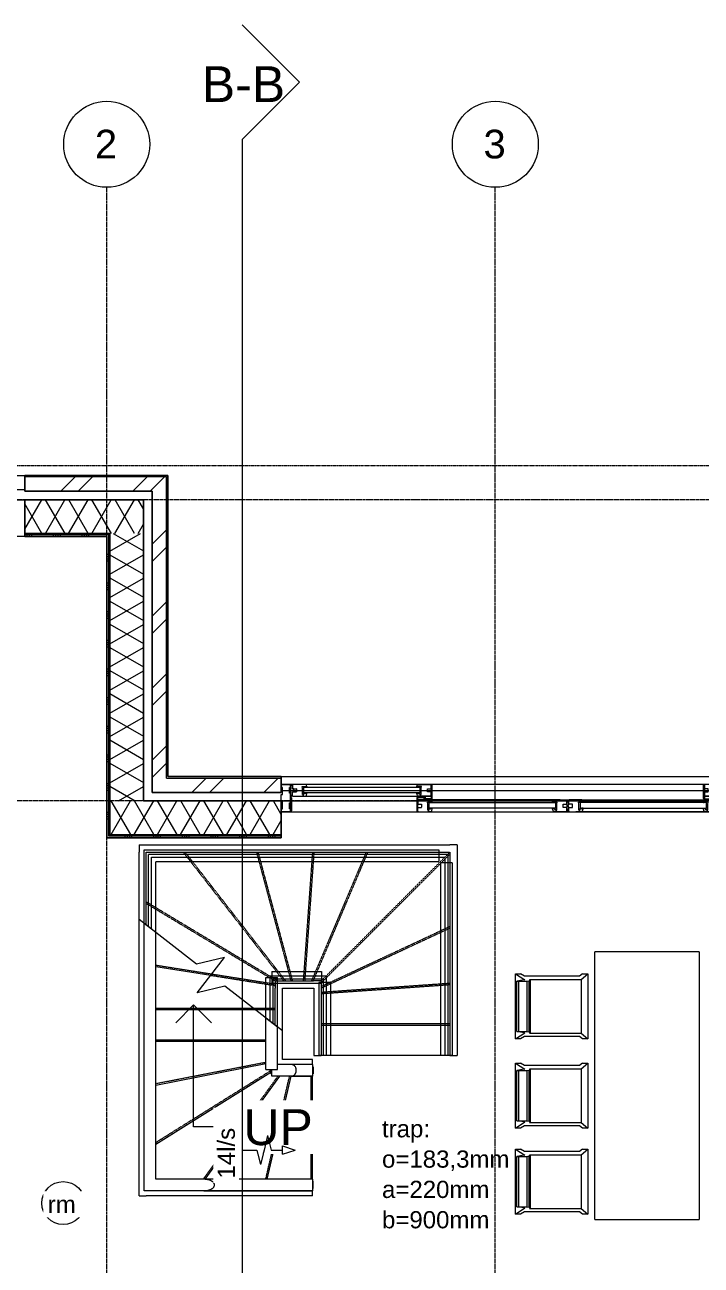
# Model space of a CAD drawing. Header units: millimetres. Extents: x -8546 to 211781, y -3000 to 31870.
# Drawn here: x -2191 to 2531, y 5733 to 14390 of the extents above; entities that cross this region are included whole.
import ezdxf

# ---------------------------------------------------------------- set-up
doc = ezdxf.new("R2010")
doc.units = ezdxf.units.MM
for name, pattern in [('dash-dash', [6, 3, -1, 1, -1]), ('grid', [24, 15, -3, 3, -3]), ('Overhead', [3.96875, 2.38125, -1.5875])]:
    doc.linetypes.add(name, pattern=pattern)
for name, color, linetype, lineweight in [('A-ANNO-NOTE', 131, 'Continuous', 9), ('A-DETL', 90, 'Continuous', 9), ('A-DETL-GENF', 92, 'Continuous', 9), ('A-DOOR', 31, 'Continuous', 9), ('A-FLOR-HRAL', 11, 'Continuous', 9), ('A-FLOR-HRAL-MBND', 5, 'Overhead', 9), ('A-GENM', 13, 'Continuous', 9), ('A-WALL', 113, 'Continuous', 9), ('A-WALL-PATT', 111, 'Continuous', 25), ('G-ANNO-SYMB', 111, 'Continuous', 9), ('G-ANNO-TEXT', 231, 'Continuous', 9), ('I-FURN', 30, 'Continuous', 9), ('I-WALL', 2, 'Continuous', 9), ('S-GRID', 1, 'Continuous', 9), ('S-GRID-IDEN', 1, 'Continuous', 9), ('S-STRS', 31, 'Continuous', 9), ('S-STRS-ANNO', 31, 'Continuous', 9), ('S-STRS-IDEN', 31, 'Continuous', 9), ('S-STRS-MBND', 31, 'Overhead', 9)]:
    doc.layers.add(name, color=color, linetype=linetype, lineweight=lineweight)
doc.styles.add('Arial', font='arial.ttf', dxfattribs={"height": 250})
doc.styles.add('Arial_1', font='arial.ttf', dxfattribs={"height": 200})
doc.styles.add('Arial_3', font='arial.ttf', dxfattribs={"height": 120})
doc.styles.add('Arial_5', font='arial.ttf', dxfattribs={"height": 1.2})
pattern_1 = [(90, (0, 0), (-100, 6e-15), [])]
pattern_2 = [(45, (0, 0), (-251.447, 251.447), []), (45, (0, 381), (-251.447, 251.447), [])]

# ---------------------------------------------------------------- blocks, each defined once
blk = doc.blocks.new('Railing - 50 x 12mm-3551953-Begane grond')
at = {"layer": 'A-FLOR-HRAL'}
for p, q in [((-25, 2), (-25, 6)), ((-25, 6), (25, 6)), ((25, 6), (25, 2))]:
    blk.add_line(p, q, dxfattribs=at)
blk = doc.blocks.new('Railing - 50 x 12mm-3551955-Begane grond')
at = {"layer": 'A-FLOR-HRAL'}
for p in [(25, 2.8), (-5.6, -6)]:
    blk.add_line(p, (25, -6), dxfattribs=at)
blk = doc.blocks.new('Railing - Railing-654633-Begane grond')
at = {"layer": 'A-FLOR-HRAL'}
for p, q in [((-478.2, 7082.9), (-478.2, 7098.5)), ((-478.2, 7082.9), (-478.2, 7098.5)), ((-474.2, 7082.9), (-478.2, 7082.9)), ((-474.2, 7082.9), (-478.2, 7082.9))]:
    blk.add_line(p, q, dxfattribs=at)
at = {"layer": 'A-FLOR-HRAL-MBND'}
for p, q in [((-478.2, 7752.3), (-120.2, 7752.3)), ((-478.2, 7434.3), (-478.2, 7752.3)), ((-478.2, 7752.3), (-120.2, 7752.3)), ((-478.2, 7434.3), (-478.2, 7752.3)), ((-458.2, 7732.3), (-120.2, 7732.3)), ((-458.2, 7418.8), (-458.2, 7732.3)), ((-458.2, 7732.3), (-120.2, 7732.3)), ((-458.2, 7418.8), (-458.2, 7732.3)), ((-120.2, 7752.3), (-87.4, 7752.3)), ((-120.2, 7752.3), (-87.4, 7752.3)), ((-120.2, 7732.3), (-107.4, 7732.3)), ((-120.2, 7732.3), (-107.4, 7732.3)), ((-107.4, 7732.3), (-107.4, 7706.2)), ((-107.4, 7732.3), (-107.4, 7706.2)), ((-107.4, 7706.2), (-107.4, 7416.9)), ((-107.4, 7706.2), (-107.4, 7416.9)), ((-87.4, 7752.3), (-87.4, 7706.2)), ((-87.4, 7752.3), (-87.4, 7706.2)), ((-87.4, 7706.2), (-87.4, 7416.9)), ((-87.4, 7706.2), (-87.4, 7416.9)), ((-107.4, 7416.9), (-107.4, 7196.9)), ((-107.4, 7416.9), (-107.4, 7196.9)), ((-87.4, 7416.9), (-87.4, 7196.9)), ((-87.4, 7416.9), (-87.4, 7196.9)), ((-87.4, 7196.9), (-107.4, 7196.9)), ((-87.4, 7196.9), (-107.4, 7196.9))]:
    blk.add_line(p, q, dxfattribs=at)
at = {"rotation": 270}
for name, p in [('Railing - 50 x 12mm-3551953-Begane grond', (-184.8, 7092.9)), ('Railing - 50 x 12mm-3551955-Begane grond', (-468.2, 7092.9))]:
    blk.add_blockref(name, p, dxfattribs=at)
blk = doc.blocks.new('Railing - 50 x 12mm-3551957-Begane grond')
at = {"layer": 'A-FLOR-HRAL'}
for p, q in [((-25, 2), (-25, 6)), ((-25, 6), (25, 6)), ((25, 6), (25, 2))]:
    blk.add_line(p, q, dxfattribs=at)
blk = doc.blocks.new('Railing - Railing-654637-Begane grond')
at = {"layer": 'A-FLOR-HRAL-MBND'}
for p, q in [((-1327.4, 8601.5), (-1208.1, 8601.5)), ((-1327.4, 8503.1), (-1327.4, 8601.5)), ((-1327.4, 8601.5), (-1208.1, 8601.5)), ((-1327.4, 8503.1), (-1327.4, 8601.5)), ((-1307.4, 8581.5), (-1208.1, 8581.5)), ((-1307.4, 8503.1), (-1307.4, 8581.5)), ((-1307.4, 8581.5), (-1208.1, 8581.5)), ((-1307.4, 8503.1), (-1307.4, 8581.5)), ((-1208.1, 8601.5), (698.4, 8601.5)), ((-1208.1, 8601.5), (698.4, 8601.5)), ((-1208.1, 8581.5), (698.4, 8581.5)), ((-1208.1, 8581.5), (698.4, 8581.5)), ((698.4, 8601.5), (761.8, 8601.5)), ((698.4, 8601.5), (761.8, 8601.5)), ((698.4, 8581.5), (741.8, 8581.5)), ((698.4, 8581.5), (741.8, 8581.5)), ((741.8, 8581.5), (741.8, 8541.3)), ((741.8, 8581.5), (741.8, 8541.3)), ((761.8, 8601.5), (761.8, 8541.3)), ((761.8, 8601.5), (761.8, 8541.3)), ((-1327.4, 8094.7), (-1327.4, 8503.1)), ((-1327.4, 8094.7), (-1327.4, 8503.1)), ((-1307.4, 8079.1), (-1307.4, 8503.1)), ((-1307.4, 8079.1), (-1307.4, 8503.1)), ((741.8, 8541.3), (741.8, 7416.9)), ((741.8, 8541.3), (741.8, 7416.9)), ((761.8, 8541.3), (761.8, 7416.9)), ((761.8, 8541.3), (761.8, 7416.9)), ((741.8, 7416.9), (741.8, 7196.9)), ((741.8, 7416.9), (741.8, 7196.9)), ((761.8, 7416.9), (761.8, 7196.9)), ((761.8, 7416.9), (761.8, 7196.9)), ((761.8, 7196.9), (741.8, 7196.9)), ((761.8, 7196.9), (741.8, 7196.9))]:
    blk.add_line(p, q, dxfattribs=at)
at = {"extrusion": (0, 0, -1), "zscale": -1, "rotation": 90}
blk.add_blockref('Railing - 50 x 12mm-3551957-Begane grond', (184.8, 6293.7), dxfattribs=at)
blk = doc.blocks.new('Top Rail Type - Top Rail_Internal_-654649-Begane grond')
at = {"layer": 'A-FLOR-HRAL'}
for p, q in [((-182.8, 7133.5), (-328.4, 7133.5)), ((-328.4, 7053.5), (-182.8, 7053.5))]:
    blk.add_line(p, q, dxfattribs=at)
for points, knots in [([(-295.6, 7093.5), (-295.6, 7096.3), (-296.1, 7101.7), (-298.2, 7109.7), (-301, 7115.9), (-304.1, 7120.5), (-306.5, 7123.4), (-308.9, 7125.7), (-310.9, 7127.4), (-312.6, 7128.6), (-314.3, 7129.6), (-316.6, 7130.9), (-319.4, 7132), (-323.3, 7133.1), (-326.3, 7133.5), (-328.4, 7133.5)], [0, 0, 0, 0, 0.142857, 0.285714, 0.428571, 0.5, 0.571429, 0.625, 0.678571, 0.705357, 0.732143, 0.785714, 0.839286, 0.892857, 1, 1, 1, 1]), ([(-182.8, 7133.5), (-182.8, 7133.5), (-182.8, 7133), (-182.8, 7131.3), (-182.8, 7129.1), (-182.8, 7125), (-182.8, 7117.6), (-182.8, 7109), (-182.8, 7100.3), (-182.8, 7095.8), (-182.8, 7093.5)], [0, 0, 0, 0, 0.142857, 0.214286, 0.285714, 0.428571, 0.571429, 0.785714, 0.892857, 1, 1, 1, 1]), ([(-328.4, 7053.5), (-327, 7053.5), (-324.3, 7053.8), (-320.4, 7054.6), (-317.2, 7055.9), (-314.7, 7057.1), (-312.4, 7058.5), (-309.7, 7060.6), (-306.7, 7063.4), (-304.1, 7066.6), (-301.4, 7070.5), (-299.4, 7074.5), (-298, 7078.4), (-296.8, 7082.3), (-295.9, 7087.4), (-295.6, 7091.5), (-295.6, 7093.5)], [0, 0, 0, 0, 0.071429, 0.142857, 0.214286, 0.25, 0.285714, 0.357143, 0.428571, 0.5, 0.571429, 0.678571, 0.732143, 0.785714, 0.892857, 1, 1, 1, 1]), ([(-182.8, 7093.5), (-182.8, 7090.5), (-182.8, 7084.6), (-182.8, 7076), (-182.8, 7068.4), (-182.8, 7062), (-182.8, 7058), (-182.8, 7055.7), (-182.8, 7054), (-182.8, 7053.5), (-182.8, 7053.5)], [0, 0, 0, 0, 0.142857, 0.285714, 0.428571, 0.571429, 0.714286, 0.785714, 0.857143, 1, 1, 1, 1])]:
    blk.add_open_spline(points, degree=3, knots=knots, dxfattribs=at)
blk = doc.blocks.new('Top Rail Type - Top Rail_Internal_-V1-Begane grond')
at = {"layer": 'A-FLOR-HRAL', "linetype": 'Overhead'}
for p, q in [((-508.2, 7741.7), (-426.9, 7741.7)), ((-508.2, 7457.7), (-508.2, 7741.7)), ((-467.5, 7782.3), (-467.5, 7701.1)), ((-467.5, 7782.3), (-120.3, 7782.3)), ((-426.9, 7394.5), (-426.9, 7741.7)), ((-57.4, 7706.4), (-138.6, 7706.4)), ((-138.6, 7706.4), (-138.6, 7416.9)), ((-120.3, 7782.3), (-120.3, 7701.1)), ((-57.4, 7706.4), (-57.4, 7416.9)), ((-467.5, 7701.1), (-120.3, 7701.1)), ((-138.6, 7416.9), (-138.6, 7196.9)), ((-57.4, 7416.9), (-57.4, 7196.9)), ((-57.4, 7196.9), (-138.6, 7196.9))]:
    blk.add_line(p, q, dxfattribs=at)
at = {"layer": 'A-FLOR-HRAL'}
for p, q in [((-426.9, 7394.5), (-508.2, 7457.7)), ((-508.2, 7098.5), (-508.2, 7457.7)), ((-426.9, 7098.5), (-426.9, 7394.5)), ((-465.4, 7052.9), (-465.4, 7098.8)), ((-182.8, 7134.1), (-426.9, 7134.1)), ((-182.8, 7132.5), (-182.8, 7134.1)), ((-508.2, 7098.5), (-426.9, 7098.5)), ((-182.8, 7052.9), (-465.4, 7052.9))]:
    blk.add_line(p, q, dxfattribs=at)
blk = doc.blocks.new('Top Rail Type - Top Rail_Internal_-654664-Begane grond')
at = {"layer": 'A-FLOR-HRAL'}
for p, q in [((-182.8, 6333.1), (-941.9, 6333.1)), ((-941.9, 6253.1), (-182.8, 6253.1))]:
    blk.add_line(p, q, dxfattribs=at)
for points, knots in [([(-866.2, 6293.1), (-866.5, 6295.4), (-867.1, 6298.8), (-868.4, 6302.3), (-869.3, 6304.3), (-870.1, 6305.7), (-870.9, 6307.1), (-872.2, 6308.8), (-874.1, 6310.9), (-876.1, 6312.9), (-877.8, 6314.3), (-879.1, 6315.4), (-880.4, 6316.4), (-882.2, 6317.7), (-884.5, 6319.2), (-887.4, 6320.9), (-890.3, 6322.4), (-893.3, 6323.8), (-896.4, 6325.1), (-899.5, 6326.2), (-903.7, 6327.7), (-909, 6329.2), (-917.7, 6331.1), (-928.7, 6332.7), (-937.5, 6333.1), (-941.9, 6333.1)], [0, 0, 0, 0, 0.071429, 0.107143, 0.125, 0.142857, 0.160714, 0.178571, 0.214286, 0.25, 0.267857, 0.285714, 0.303571, 0.321429, 0.357143, 0.392857, 0.428571, 0.464286, 0.5, 0.535714, 0.571429, 0.642857, 0.714286, 0.857143, 1, 1, 1, 1]), ([(-182.8, 6333.1), (-182.8, 6333.1), (-182.8, 6332.4), (-182.8, 6329.4), (-182.8, 6324.6), (-182.8, 6317.2), (-182.8, 6308.5), (-182.8, 6299.8), (-182.8, 6295.4), (-182.8, 6293.1)], [0, 0, 0, 0, 0.142857, 0.285714, 0.428571, 0.571429, 0.785714, 0.892857, 1, 1, 1, 1]), ([(-941.9, 6253.1), (-936.7, 6253.1), (-929, 6253.5), (-918.8, 6254.9), (-912.5, 6256.2), (-907.5, 6257.5), (-903.8, 6258.5), (-900.1, 6259.7), (-896.5, 6261.1), (-892.9, 6262.6), (-889.4, 6264.3), (-886.5, 6265.8), (-884.3, 6267.1), (-882.7, 6268.2), (-881.1, 6269.3), (-879, 6270.9), (-876.4, 6272.9), (-874.1, 6275.2), (-872.4, 6277.1), (-871.3, 6278.6), (-870.4, 6280.2), (-869.2, 6282.4), (-867.5, 6286.5), (-866.6, 6290.4), (-866.2, 6293.1)], [0, 0, 0, 0, 0.166667, 0.25, 0.333333, 0.375, 0.416667, 0.458333, 0.5, 0.541667, 0.583333, 0.625, 0.645833, 0.666667, 0.6875, 0.708333, 0.75, 0.791667, 0.8125, 0.833333, 0.854167, 0.875, 0.916667, 1, 1, 1, 1]), ([(-182.8, 6293.1), (-182.8, 6290.1), (-182.8, 6284.1), (-182.8, 6275.6), (-182.8, 6267.9), (-182.8, 6260.5), (-182.8, 6255.7), (-182.8, 6253.5), (-182.8, 6253.1), (-182.8, 6253.1)], [0, 0, 0, 0, 0.142857, 0.285714, 0.428571, 0.571429, 0.785714, 0.892857, 1, 1, 1, 1])]:
    blk.add_open_spline(points, degree=3, knots=knots, dxfattribs=at)
blk = doc.blocks.new('Top Rail Type - Top Rail_Internal_-V2-Begane grond')
at = {"layer": 'A-FLOR-HRAL', "linetype": 'Overhead'}
for p, q in [((-1358.6, 8632.7), (-1208, 8632.7)), ((-1358.6, 8503.2), (-1358.6, 8632.7)), ((-1208, 8632.7), (698.4, 8632.7)), ((698.4, 8632.7), (698.4, 8551.5)), ((-1358.6, 8118.9), (-1358.6, 8503.2)), ((-1277.4, 8551.5), (-1208, 8551.5)), ((-1277.4, 8503.2), (-1277.4, 8551.5)), ((-1277.4, 8055.8), (-1277.4, 8503.2)), ((-1208, 8551.5), (698.4, 8551.5)), ((793.1, 8541.3), (711.8, 8541.3)), ((711.8, 8541.3), (711.8, 7416.9)), ((793.1, 8541.3), (793.1, 7416.9)), ((711.8, 7416.9), (711.8, 7196.9)), ((793.1, 7416.9), (793.1, 7196.9)), ((793.1, 7196.9), (711.8, 7196.9))]:
    blk.add_line(p, q, dxfattribs=at)
at = {"layer": 'A-FLOR-HRAL'}
for p, q in [((-1277.4, 8055.8), (-1358.6, 8118.9)), ((-1358.6, 6388.5), (-1358.6, 8118.9)), ((-1277.4, 6388.5), (-1277.4, 8055.8)), ((-1358.6, 6252.5), (-1358.6, 6388.5)), ((-1277.4, 6333.7), (-1277.4, 6388.5)), ((-1207.4, 6333.7), (-1277.4, 6333.7)), ((-182.8, 6333.7), (-1207.4, 6333.7)), ((-182.8, 6332.1), (-182.8, 6333.7)), ((-1207.4, 6252.5), (-1358.6, 6252.5)), ((-182.8, 6252.5), (-1207.4, 6252.5))]:
    blk.add_line(p, q, dxfattribs=at)
blk = doc.blocks.new('boekenkast6 - boekenkast-667232-Begane grond')
at = {"layer": 'A-WALL'}
for p, q in [((1788, 6051.5), (1788, 7920.8)), ((2517.2, 7920.8), (1788, 7920.8)), ((2517.2, 7920.8), (2517.2, 6051.5)), ((1788, 6051.5), (2517.2, 6051.5))]:
    blk.add_line(p, q, dxfattribs=at)
blk = doc.blocks.new('grace - COLOUR - _Beech_-722821-Begane grond')
at = {"layer": 'I-FURN'}
for p, q in [((-226.9, 217.6), (-226.9, 253.1)), ((-226.9, 253.1), (227, 253.1)), ((-226.9, 253.1), (-184, 187.6)), ((-210.1, 190), (-226.9, 217.6)), ((-210.1, -194), (-210.1, 190)), ((-184, 191.8), (-175.4, 242.3)), ((-184, 187.6), (-184, 191.8)), ((-175.2, 230.2), (-175.8, 171.8)), ((-175.4, 242.3), (175.5, 242.3)), ((-175.4, 242.3), (-175.2, 230.2)), ((-175.2, 230.2), (175.3, 230.2)), ((175.5, 242.3), (175.3, 230.2)), ((175.3, 230.2), (175.9, 171.8)), ((184.2, 191.8), (175.5, 242.3)), ((227, 253.1), (184.2, 187.6)), ((184.2, 187.6), (184.2, 191.8)), ((210.2, 190), (227, 217.6)), ((210.2, -194), (210.2, 190)), ((227, 253.1), (227, 217.6)), ((-184.1, 151.6), (-187.4, 154.8)), ((-187.4, 154.8), (-187.1, -206.5)), ((-178.5, 158), (-184.1, 147.7)), ((-184.1, 147.7), (-184.1, 151.6)), ((-184.1, 147.7), (184.2, 147.7)), ((-175.8, 171.8), (-178.5, 158)), ((-178.5, 158), (178.6, 158)), ((-175.8, 171.8), (175.9, 171.8)), ((175.9, 171.8), (178.6, 158)), ((178.6, 158), (184.2, 147.7)), ((184.2, 151.6), (187.5, 154.8)), ((184.2, 147.7), (184.2, 151.6)), ((187.5, 154.8), (187.2, -206.5)), ((-226.9, -215.3), (-210.1, -194)), ((-187.1, -206.5), (-226.9, -253.1)), ((-226.9, -253.1), (-226.9, -215.3)), ((227, -253.1), (-226.9, -253.1)), ((187.2, -206.5), (-187.1, -206.5)), ((187.2, -206.5), (227, -253.1)), ((227, -215.3), (210.2, -194)), ((227, -215.3), (227, -253.1))]:
    blk.add_line(p, q, dxfattribs=at)
blk = doc.blocks.new('Doors_GEALAN_S9000_Sliding-Door_Plan_C - Doors_GEALAN_S9000_Sliding-Door_Plan_C-2090526-Begane grond')
at = {"layer": 'A-DETL-GENF'}
for p, q in [((-2000, -21), (-2000, 0)), ((-2000, 0), (-1935.5, 0)), ((-1893, 0), (-1921, 0)), ((-1921, 0), (-1921, -30.1)), ((-1829.3, 0), (-1893, 0)), ((-1045.2, 0), (-981.5, 0)), ((-981.5, 0), (-953.5, 0)), ((-953.5, -30.1), (-953.5, 0)), ((981.5, 0), (953.5, 0)), ((953.5, -30.1), (953.5, 0)), ((1045.2, 0), (981.5, 0)), ((1829.3, 0), (1893, 0)), ((1893, 0), (1921, 0)), ((1921, 0), (1921, -30.1)), ((1935.5, 0), (2000, 0)), ((2000, 0), (2000, -21)), ((-1992, -21), (-2000, -21)), ((-2000, -120), (-2000, -70)), ((-2000, -70), (-1992, -70)), ((-1992, -70), (-1992, -21)), ((-1943, -21), (-1935, -21)), ((-1943, -61.5), (-1943, -21)), ((-1935, -61.5), (-1943, -61.5)), ((-1935, -21), (-1935, -0.5)), ((-1926.5, -3), (-1935, -3)), ((-1935, -3), (-1935, -79.5)), ((-1935, -128.5), (-1935, -61.5)), ((-1935, -79.5), (-1926.5, -79.5)), ((-1924, -10.5), (-1924, -5.5)), ((-1923, -10.5), (-1924, -10.5)), ((-1924, -77), (-1924, -72)), ((-1924, -72), (-1923, -72)), ((-1923, -30.4), (-1923, -10.5)), ((-1911.7, -30.4), (-1923, -30.4)), ((-1923, -72), (-1923, -52.1)), ((-1923, -52.1), (-1911.7, -52.1)), ((-1921, -30.1), (-1895.5, -30.1)), ((-1921, -52.4), (-1895.5, -52.4)), ((-1921, -80), (-1921, -52.4)), ((-1918.5, -82.5), (-1847, -82.5)), ((-1911.7, -52.1), (-1911.7, -30.4)), ((-1895, -30.6), (-1895, -40.9)), ((-1895, -40.9), (-1894.7, -41.2)), ((-1894.7, -41.2), (-1895, -41.6)), ((-1895, -41.6), (-1895, -51.9)), ((-1851.1, -29), (-1854.1, -15)), ((-1854.1, -15), (-1828.2, -15)), ((-1851.1, -71.2), (-1851.1, -29)), ((-1847, -71.2), (-1851.1, -71.2)), ((-1834.1, -65.5), (-1847, -65.5)), ((-1847, -65.5), (-1847, -81)), ((-1847, -82.5), (-1847, -71.2)), ((-1847, -81), (-1830.7, -81)), ((-1832.8, -60.5), (-1834.1, -65.5)), ((-1821, -60.5), (-1832.8, -60.5)), ((-1821, -58), (-1832.5, -58)), ((-1832.5, -58), (-1832.5, -60.5)), ((-1832.5, -60.5), (-1821, -60.5)), ((-1828.2, -15), (-1821, -15)), ((-1827.5, -15), (-1821, -15)), ((-1827.5, -18), (-1827.5, -15)), ((-1821, -18), (-1827.5, -18)), ((-1824.9, -76.6), (-1821, -62)), ((-1821, -14), (-1823.6, -4.4)), ((-1821, -15), (-1821, -14)), ((-1821, -15), (-1821, -18)), ((-1821, -60.5), (-1821, -58)), ((-1821, -62), (-1821, -60.5)), ((-1053.5, -14), (-1050.9, -4.4)), ((-1053.5, -15), (-1053.5, -14)), ((-1046.3, -15), (-1053.5, -15)), ((-1047, -15), (-1053.5, -15)), ((-1053.5, -15), (-1053.5, -18)), ((-1053.5, -18), (-1047, -18)), ((-1053.5, -58), (-1042, -58)), ((-1053.5, -60.5), (-1053.5, -58)), ((-1042, -60.5), (-1053.5, -60.5)), ((-1053.5, -62), (-1053.5, -60.5)), ((-1053.5, -60.5), (-1041.7, -60.5)), ((-1049.6, -76.6), (-1053.5, -62)), ((-1047, -18), (-1047, -15)), ((-1020.4, -15), (-1046.3, -15)), ((-1027.5, -81), (-1043.8, -81)), ((-1042, -58), (-1042, -60.5)), ((-1041.7, -60.5), (-1040.4, -65.5)), ((-1040.4, -65.5), (-1027.5, -65.5)), ((-1027.5, -65.5), (-1027.5, -81)), ((-1027.5, -82.5), (-1027.5, -71.2)), ((-1027.5, -71.2), (-1023.4, -71.2)), ((-956, -82.5), (-1027.5, -82.5)), ((-1023.4, -29), (-1020.4, -15)), ((-1023.4, -71.2), (-1023.4, -29)), ((-999, -86.5), (-994, -86.5)), ((-999, -95), (-999, -86.5)), ((-994, -95), (-994, -82.5)), ((-994, -82.5), (-954, -82.5)), ((-979.5, -30.1), (-953.5, -30.1)), ((-979.5, -52.4), (-979.5, -30.1)), ((-953.5, -52.4), (-979.5, -52.4)), ((-954, -82.5), (-953.5, -82.5)), ((-949, -3), (-953.5, -3)), ((-953.5, -3), (-953.5, -100)), ((-953.5, -80), (-953.5, -52.4)), ((-953.5, -82.5), (-953.5, -100)), ((-946.5, -97.5), (-946.5, -5.5)), ((946.5, -97.5), (946.5, -5.5)), ((949, -3), (953.5, -3)), ((953.5, -3), (953.5, -100)), ((979.5, -30.1), (953.5, -30.1)), ((953.5, -52.4), (979.5, -52.4)), ((953.5, -80), (953.5, -52.4)), ((953.5, -82.5), (953.5, -100)), ((954, -82.5), (953.5, -82.5)), ((994, -82.5), (954, -82.5)), ((956, -82.5), (1027.5, -82.5)), ((979.5, -52.4), (979.5, -30.1)), ((994, -95), (994, -82.5)), ((999, -86.5), (994, -86.5)), ((999, -95), (999, -86.5)), ((1023.4, -29), (1020.4, -15)), ((1020.4, -15), (1046.3, -15)), ((1023.4, -71.2), (1023.4, -29)), ((1027.5, -71.2), (1023.4, -71.2)), ((1040.4, -65.5), (1027.5, -65.5)), ((1027.5, -65.5), (1027.5, -81)), ((1027.5, -82.5), (1027.5, -71.2)), ((1027.5, -81), (1043.8, -81)), ((1041.7, -60.5), (1040.4, -65.5)), ((1053.5, -60.5), (1041.7, -60.5)), ((1053.5, -58), (1042, -58)), ((1042, -58), (1042, -60.5)), ((1042, -60.5), (1053.5, -60.5)), ((1046.3, -15), (1053.5, -15)), ((1047, -15), (1053.5, -15)), ((1047, -18), (1047, -15)), ((1053.5, -18), (1047, -18)), ((1049.6, -76.6), (1053.5, -62)), ((1053.5, -14), (1050.9, -4.4)), ((1053.5, -15), (1053.5, -14)), ((1053.5, -15), (1053.5, -18)), ((1053.5, -60.5), (1053.5, -58)), ((1053.5, -62), (1053.5, -60.5)), ((1821, -14), (1823.6, -4.4)), ((1821, -15), (1821, -14)), ((1828.2, -15), (1821, -15)), ((1827.5, -15), (1821, -15)), ((1821, -15), (1821, -18)), ((1821, -18), (1827.5, -18)), ((1821, -58), (1832.5, -58)), ((1821, -60.5), (1821, -58)), ((1832.5, -60.5), (1821, -60.5)), ((1821, -62), (1821, -60.5)), ((1821, -60.5), (1832.8, -60.5)), ((1824.9, -76.6), (1821, -62)), ((1827.5, -18), (1827.5, -15)), ((1854.1, -15), (1828.2, -15)), ((1847, -81), (1830.7, -81)), ((1832.5, -58), (1832.5, -60.5)), ((1832.8, -60.5), (1834.1, -65.5)), ((1834.1, -65.5), (1847, -65.5)), ((1847, -65.5), (1847, -81)), ((1847, -82.5), (1847, -71.2)), ((1847, -71.2), (1851.1, -71.2)), ((1918.5, -82.5), (1847, -82.5)), ((1851.1, -29), (1854.1, -15)), ((1851.1, -71.2), (1851.1, -29)), ((1895, -40.9), (1894.7, -41.2)), ((1894.7, -41.2), (1895, -41.6)), ((1895, -30.6), (1895, -40.9)), ((1895, -41.6), (1895, -51.9)), ((1921, -30.1), (1895.5, -30.1)), ((1921, -52.4), (1895.5, -52.4)), ((1911.7, -52.1), (1911.7, -30.4)), ((1911.7, -30.4), (1923, -30.4)), ((1923, -52.1), (1911.7, -52.1)), ((1921, -80), (1921, -52.4)), ((1923, -30.4), (1923, -10.5)), ((1923, -10.5), (1924, -10.5)), ((1923, -72), (1923, -52.1)), ((1924, -72), (1923, -72)), ((1924, -10.5), (1924, -5.5)), ((1924, -77), (1924, -72)), ((1926.5, -3), (1935, -3)), ((1935, -79.5), (1926.5, -79.5)), ((1935, -0.5), (1935, -21)), ((1935, -3), (1935, -79.5)), ((1935, -21), (1943, -21)), ((1935, -61.5), (1935, -128.5)), ((1943, -61.5), (1935, -61.5)), ((1943, -21), (1943, -61.5)), ((2000, -21), (1992, -21)), ((1992, -21), (1992, -70)), ((1992, -70), (2000, -70)), ((2000, -70), (2000, -120)), ((-1992, -120), (-2000, -120)), ((-2000, -190), (-2000, -169)), ((-2000, -169), (-1992, -169)), ((-1992, -169), (-1992, -120)), ((-1943, -128.5), (-1935, -128.5)), ((-1943, -169), (-1943, -128.5)), ((-1935, -169), (-1943, -169)), ((-1935, -187), (-1935, -90)), ((-1935, -90), (-1930.5, -90)), ((-1935, -189.5), (-1935, -169)), ((-1928, -92.5), (-1928, -184.5)), ((-1053.5, -92.5), (-1053.5, -184.5)), ((-1046.5, -90), (-1051, -90)), ((-1046.5, -107.5), (-1046.5, -90)), ((-1046.5, -90), (-999, -90)), ((-1046.5, -187), (-1046.5, -90)), ((-1046, -107.5), (-1046.5, -107.5)), ((-1018.5, -107.5), (-1046.5, -107.5)), ((-1046.5, -108), (-1046.5, -137.6)), ((-1046.5, -137.6), (-1021, -137.6)), ((-1046.5, -159.9), (-1021, -159.9)), ((-1046.5, -187.5), (-1046.5, -159.9)), ((-1006, -107.5), (-1046, -107.5)), ((-1020.5, -138.1), (-1020.5, -148.4)), ((-1020.5, -148.4), (-1020.2, -148.7)), ((-1020.2, -148.7), (-1020.5, -149.1)), ((-1020.5, -149.1), (-1020.5, -159.4)), ((-954.8, -107.5), (-1018.5, -107.5)), ((-999, -95), (-1006, -95)), ((-1006, -95), (-1006, -107.5)), ((-1001, -103.5), (-1006, -103.5)), ((-1001, -95), (-1001, -103.5)), ((-1001, -100), (-1001, -95)), ((-1001, -95), (-994, -95)), ((-953.5, -100), (-1001, -100)), ((-999, -90), (-999, -95)), ((-976.6, -136.5), (-979.6, -122.5)), ((-979.6, -122.5), (-953.7, -122.5)), ((-976.6, -178.7), (-976.6, -136.5)), ((-959.6, -173), (-972.5, -173)), ((-972.5, -173), (-972.5, -188.5)), ((-958.3, -168), (-959.6, -173)), ((-946.5, -168), (-958.3, -168)), ((-946.5, -165.5), (-958, -165.5)), ((-958, -165.5), (-958, -168)), ((-958, -168), (-946.5, -168)), ((-953.7, -122.5), (-946.5, -122.5)), ((-953.5, -100), (-949, -100)), ((-953, -122.5), (-946.5, -122.5)), ((-953, -125.5), (-953, -122.5)), ((-946.5, -125.5), (-953, -125.5)), ((-950.4, -184.1), (-946.5, -169.5)), ((-946.5, -121.5), (-949.1, -111.9)), ((-946.5, -122.5), (-946.5, -121.5)), ((-946.5, -122.5), (-946.5, -125.5)), ((-946.5, -168), (-946.5, -165.5)), ((-946.5, -169.5), (-946.5, -168)), ((-107, -121.5), (-104.4, -111.9)), ((-107, -122.5), (-107, -121.5)), ((-99.8, -122.5), (-107, -122.5)), ((-100.5, -122.5), (-107, -122.5)), ((-107, -122.5), (-107, -125.5)), ((-107, -125.5), (-100.5, -125.5)), ((-107, -165.5), (-95.5, -165.5)), ((-107, -168), (-107, -165.5)), ((-95.5, -168), (-107, -168)), ((-107, -169.5), (-107, -168)), ((-107, -168), (-95.2, -168)), ((-103.1, -184.1), (-107, -169.5)), ((-100.5, -125.5), (-100.5, -122.5)), ((-73.9, -122.5), (-99.8, -122.5)), ((-98.7, -107.5), (-35, -107.5)), ((-95.5, -165.5), (-95.5, -168)), ((-95.2, -168), (-93.9, -173)), ((-93.9, -173), (-81, -173)), ((-81, -173), (-81, -188.5)), ((-76.9, -136.5), (-73.9, -122.5)), ((-76.9, -178.7), (-76.9, -136.5)), ((-35, -107.5), (-7, -107.5)), ((-33, -137.6), (-7, -137.6)), ((-33, -159.9), (-33, -137.6)), ((-7, -159.9), (-33, -159.9)), ((-7, -137.6), (-7, -107.5)), ((1.5, -110.5), (-7, -110.5)), ((-7, -110.5), (-7, -187)), ((-7, -187.5), (-7, -159.9)), ((2.5, -148.8), (3, -148.3)), ((3, -149.3), (2.5, -148.8)), ((3, -148.3), (3, -142)), ((3, -142), (6.5, -142)), ((3, -155.6), (3, -149.3)), ((6.5, -155.6), (3, -155.6)), ((4, -127), (4, -113)), ((4, -184.5), (4, -170.5)), ((35, -107.5), (7, -107.5)), ((7, -137.6), (7, -107.5)), ((7, -141.5), (7, -130)), ((33, -137.6), (7, -137.6)), ((7, -167.5), (7, -156.1)), ((7, -159.9), (33, -159.9)), ((7, -187.5), (7, -159.9)), ((33, -159.9), (33, -137.6)), ((98.7, -107.5), (35, -107.5)), ((76.9, -136.5), (73.9, -122.5)), ((73.9, -122.5), (99.8, -122.5)), ((76.9, -178.7), (76.9, -136.5)), ((93.9, -173), (81, -173)), ((81, -173), (81, -188.5)), ((95.2, -168), (93.9, -173)), ((107, -168), (95.2, -168)), ((107, -165.5), (95.5, -165.5)), ((95.5, -165.5), (95.5, -168)), ((95.5, -168), (107, -168)), ((99.8, -122.5), (107, -122.5)), ((100.5, -122.5), (107, -122.5)), ((100.5, -125.5), (100.5, -122.5)), ((107, -125.5), (100.5, -125.5)), ((103.1, -184.1), (107, -169.5)), ((107, -121.5), (104.4, -111.9)), ((107, -122.5), (107, -121.5)), ((107, -122.5), (107, -125.5)), ((107, -168), (107, -165.5)), ((107, -169.5), (107, -168)), ((946.5, -121.5), (949.1, -111.9)), ((946.5, -122.5), (946.5, -121.5)), ((953.7, -122.5), (946.5, -122.5)), ((953, -122.5), (946.5, -122.5)), ((946.5, -122.5), (946.5, -125.5)), ((946.5, -125.5), (953, -125.5)), ((946.5, -165.5), (958, -165.5)), ((946.5, -168), (946.5, -165.5)), ((958, -168), (946.5, -168)), ((946.5, -169.5), (946.5, -168)), ((946.5, -168), (958.3, -168)), ((950.4, -184.1), (946.5, -169.5)), ((953.5, -100), (949, -100)), ((953, -125.5), (953, -122.5)), ((953.5, -100), (1001, -100)), ((979.6, -122.5), (953.7, -122.5)), ((954.8, -107.5), (1018.5, -107.5)), ((958, -165.5), (958, -168)), ((958.3, -168), (959.6, -173)), ((959.6, -173), (972.5, -173)), ((972.5, -173), (972.5, -188.5)), ((976.6, -136.5), (979.6, -122.5)), ((976.6, -178.7), (976.6, -136.5)), ((1001, -95), (994, -95)), ((1046.5, -90), (999, -90)), ((999, -90), (999, -95)), ((999, -95), (1006, -95)), ((1001, -95), (1001, -103.5)), ((1001, -100), (1001, -95)), ((1001, -103.5), (1006, -103.5)), ((1006, -95), (1006, -107.5)), ((1006, -107.5), (1046, -107.5)), ((1018.5, -107.5), (1046.5, -107.5)), ((1020.5, -148.4), (1020.1, -148.7)), ((1020.1, -148.7), (1020.5, -149.1)), ((1020.5, -138.1), (1020.5, -148.4)), ((1020.5, -149.1), (1020.5, -159.4)), ((1046.5, -137.6), (1021, -137.6)), ((1046.5, -159.9), (1021, -159.9)), ((1046, -107.5), (1046.5, -107.5)), ((1046.5, -107.5), (1046.5, -90)), ((1046.5, -187), (1046.5, -90)), ((1046.5, -90), (1051, -90)), ((1046.5, -108), (1046.5, -137.6)), ((1046.5, -187.5), (1046.5, -159.9)), ((1053.5, -92.5), (1053.5, -184.5)), ((1928, -92.5), (1928, -184.5)), ((1935, -90), (1930.5, -90)), ((1935, -187), (1935, -90)), ((1935, -128.5), (1943, -128.5)), ((1935, -169), (1935, -189.5)), ((1943, -169), (1935, -169)), ((1943, -128.5), (1943, -169)), ((2000, -120), (1992, -120)), ((1992, -120), (1992, -169)), ((1992, -169), (2000, -169)), ((2000, -169), (2000, -190)), ((-1935.5, -190), (-2000, -190)), ((-1930.5, -187), (-1935, -187)), ((-1051, -187), (-1046.5, -187)), ((-1044, -190), (-972.5, -190)), ((-972.5, -178.7), (-976.6, -178.7)), ((-972.5, -190), (-972.5, -178.7)), ((-972.5, -188.5), (-956.2, -188.5)), ((-81, -188.5), (-97.3, -188.5)), ((-81, -190), (-81, -178.7)), ((-81, -178.7), (-76.9, -178.7)), ((-9.5, -190), (-81, -190)), ((-7, -187), (1.5, -187)), ((9.5, -190), (81, -190)), ((81, -178.7), (76.9, -178.7)), ((81, -190), (81, -178.7)), ((81, -188.5), (97.3, -188.5)), ((972.5, -188.5), (956.2, -188.5)), ((972.5, -190), (972.5, -178.7)), ((972.5, -178.7), (976.6, -178.7)), ((1044, -190), (972.5, -190)), ((1051, -187), (1046.5, -187)), ((1930.5, -187), (1935, -187)), ((2000, -190), (1935.5, -190))]:
    blk.add_line(p, q, dxfattribs=at)
at = {"layer": 'A-DETL-GENF', "lineweight": 18}
for p, q in [((-1842, -18), (-1032.5, -18)), ((-1842, -58), (-1842, -18)), ((-1032.5, -58), (-1842, -58)), ((-1032.5, -18), (-1032.5, -58)), ((1032.5, -18), (1032.5, -58)), ((1842, -18), (1032.5, -18)), ((1032.5, -58), (1842, -58)), ((1842, -58), (1842, -18)), ((-967.5, -125.5), (-86, -125.5)), ((-967.5, -165.5), (-967.5, -125.5)), ((-86, -165.5), (-967.5, -165.5)), ((-86, -125.5), (-86, -165.5)), ((86, -125.5), (86, -165.5)), ((967.5, -125.5), (86, -125.5)), ((86, -165.5), (967.5, -165.5)), ((967.5, -165.5), (967.5, -125.5))]:
    blk.add_line(p, q, dxfattribs=at)
at = {"layer": 'A-DETL-GENF'}
for centre, radius, start, end in [((-1935.5, -0.5), 0.5, 0, 90), ((-1829.3, -6), 6, 15, 90), ((-1045.2, -6), 6, 90, 165), ((1045.2, -6), 6, 15, 90), ((1829.3, -6), 6, 90, 165), ((1935.5, -0.5), 0.5, 90, 180), ((-1926.5, -5.5), 2.5, 360, 90), ((-1926.5, -77), 2.5, 270, 0), ((-1918.5, -80), 2.5, 180, 270), ((-1895.5, -30.6), 0.5, 0, 90), ((-1895.5, -51.9), 0.5, 270, 0), ((-1830.7, -75), 6, 270, 345), ((-1043.8, -75), 6, 195, 270), ((-956, -80), 2.5, 270, 0), ((-949, -5.5), 2.5, 360, 90), ((949, -5.5), 2.5, 90, 180), ((956, -80), 2.5, 180, 270), ((1043.8, -75), 6, 270, 345), ((1830.7, -75), 6, 195, 270), ((1895.5, -30.6), 0.5, 90, 180), ((1895.5, -51.9), 0.5, 180, 270), ((1918.5, -80), 2.5, 270, 0), ((1926.5, -5.5), 2.5, 90, 180), ((1926.5, -77), 2.5, 180, 270), ((-1930.5, -92.5), 2.5, 0, 90), ((-1051, -92.5), 2.5, 90, 180), ((-1021, -138.1), 0.5, 0, 90), ((-1021, -159.4), 0.5, 270, 0), ((-954.8, -113.5), 6, 15, 90), ((-949, -97.5), 2.5, 270, 360), ((-98.7, -113.5), 6, 90, 165), ((1.5, -113), 2.5, 360, 90), ((4.5, -127), 0.5, 180, 270), ((4.5, -170.5), 0.5, 90, 180), ((4.5, -130), 2.5, 360, 90), ((4.5, -167.5), 2.5, 270, 0), ((6.5, -141.5), 0.5, 270, 0), ((6.5, -156.1), 0.5, 360, 90), ((98.7, -113.5), 6, 15, 90), ((949, -97.5), 2.5, 180, 270), ((954.8, -113.5), 6, 90, 165), ((1021, -138.1), 0.5, 90, 180), ((1021, -159.4), 0.5, 180, 270), ((1051, -92.5), 2.5, 0, 90), ((1930.5, -92.5), 2.5, 90, 180), ((-1935.5, -189.5), 0.5, 270, 0), ((-1930.5, -184.5), 2.5, 270, 0), ((-1051, -184.5), 2.5, 180, 270), ((-1044, -187.5), 2.5, 180, 270), ((-956.2, -182.5), 6, 270, 345), ((-97.3, -182.5), 6, 195, 270), ((-9.5, -187.5), 2.5, 270, 0), ((1.5, -184.5), 2.5, 270, 0), ((9.5, -187.5), 2.5, 180, 270), ((97.3, -182.5), 6, 270, 345), ((956.2, -182.5), 6, 195, 270), ((1044, -187.5), 2.5, 270, 0), ((1051, -184.5), 2.5, 270, 0), ((1930.5, -184.5), 2.5, 180, 270), ((1935.5, -189.5), 0.5, 180, 270)]:
    blk.add_arc(centre, radius, start, end, dxfattribs=at)
at = {"layer": 'A-GENM'}
for p, q in [((2000, 0), (-2000, 0)), ((-1013.3, 0), (-1861.2, 0)), ((1013.3, 0), (1861.2, 0)), ((-1882.7, -82.5), (-991.7, -82.5)), ((1882.7, -82.5), (991.7, -82.5)), ((-53.1, -107.5), (-1000.4, -107.5)), ((53.1, -107.5), (1000.4, -107.5)), ((-2000, -190), (2000, -190)), ((-1009.8, -190), (-55.5, -190)), ((1009.8, -190), (55.5, -190)), ((1935, -190), (953.5, -190))]:
    blk.add_line(p, q, dxfattribs=at)
blk = doc.blocks.new('Grid - r_3_0mm-1753543-Begane grond')
at = {"layer": 'S-GRID-IDEN'}
blk.add_circle((0, 0), 3, dxfattribs=at)
blk = doc.blocks.new('Section - gesloten pijl _ viewname _ sheetnumber-464714-Begane grond')
at = {"layer": 'G-ANNO-SYMB'}
for p, q in [((-4, 4), (-8, 0)), ((0, 0), (-4, 4)), ((0, 0), (5, 0))]:
    blk.add_line(p, q, dxfattribs=at)
blk = doc.blocks.new('00_EA_SYM_ROOKMELDER - 00_EA_sym_rookmelder-2541788-Begane grond')
at = {"layer": 'A-ANNO-NOTE'}
blk.add_circle((0, 0), 1.5, dxfattribs=at)
at = {"layer": 'A-ANNO-NOTE', "insert": (-1.078, 0.516), "char_height": 1.2, "width": 2.48523, "attachment_point": 1, "style": 'Arial_5', "bg_fill": 3, "box_fill_scale": 1.25, "bg_fill_color": 256, "bg_fill_true_color": 13158600, "bg_fill_transparency": 0}
blk.add_mtext('rm', dxfattribs=at)
blk = doc.blocks.new('61_EA_VENT_DEURDOORVOER1 - WCD 2-1511445-Begane grond')
at = {"layer": 'A-ANNO-NOTE'}
for p, q in [((0, 1.308), (0, 0.324)), ((0, 0.324), (-1.007, 0.073)), ((0, -0.178), (-1.007, 0.073)), ((1.007, -0.429), (0, -0.178)), ((1.007, -0.429), (0, -0.68)), ((0, -0.68), (0, -1.467)), ((-0.285, -1.467), (0, -2.343)), ((-0.285, -1.467), (0.285, -1.467)), ((0.285, -1.467), (0, -2.343))]:
    blk.add_line(p, q, dxfattribs=at)

msp = doc.modelspace()

# ---------------------------------------------------------------- hatches: boundary and pattern name
at = {"layer": 'A-WALL-PATT', "lineweight": 9}
h = msp.add_hatch(dxfattribs=at)
h.set_pattern_fill('FP_12', color=256, style=0, pattern_type=2)
h.set_pattern_definition(pattern_2)
h.paths.add_polyline_path([(-1302.8, 11135.3), (-1202.8, 11135.3), (-1202.8, 11235.3), (-2191, 11235.3), (-2191, 11135.3)])
h.paths.add_polyline_path([(-4191, 11135.3), (-4191, 11235.3), (-5189.2, 11235.3), (-5189.2, 11135.3), (-4524.2, 11135.3)])
h = msp.add_hatch(dxfattribs=at)
h.set_pattern_fill('FP_12', color=256, style=0, pattern_type=2)
h.set_pattern_definition(pattern_2)
h.paths.add_polyline_path([(-1202.8, 9133.5), (-1202.8, 11135.3), (-1302.8, 11135.3), (-1302.8, 9133.5)])
h = msp.add_hatch(dxfattribs=at)
h.set_pattern_fill('FP_24', color=256, angle=60, style=0, pattern_type=2)
h.set_pattern_definition([(60, (-3191, 10818.77), (-121.244, 70), []), (120, (-3191, 10818.77), (-121.244, -70), [])])
h.paths.add_polyline_path([(-1597.8, 10840.3), (-1362.8, 10840.3), (-1362.8, 11075.3), (-2191, 11075.3), (-2191, 10840.3)])
h.paths.add_polyline_path([(-4784.2, 10840.3), (-4191, 10840.3), (-4191, 11075.3), (-5019.2, 11075.3), (-5019.2, 10840.3)])
h = msp.add_hatch(dxfattribs=at)
h.set_pattern_fill('FP_3', color=256, style=0, pattern_type=2)
h.set_pattern_definition(pattern_1)
h.paths.add_polyline_path([(-1606.8, 10831.3), (-1597.8, 10831.3), (-1597.8, 10840.3), (-2191, 10840.3), (-2191, 10831.3)])
h.paths.add_polyline_path([(-4191, 10831.3), (-4191, 10840.3), (-4784.2, 10840.3), (-4784.2, 10831.3), (-4524.2, 10831.3)])
h = msp.add_hatch(dxfattribs=at)
h.set_pattern_fill('FP_23', color=256, angle=90, style=0, pattern_type=2)
h.set_pattern_definition([(90, (-3191, 10818.78), (-200, 5e-13), []), (90, (-3175, 10818.78), (-200, 5e-13), []), (90, (-3159, 10818.78), (-200, 5e-13), []), (90, (-3143, 10818.78), (-200, 5e-13), [])])
h.paths.add_polyline_path([(-1619.3, 10818.8), (-1606.8, 10818.8), (-1606.8, 10831.3), (-2191, 10831.3), (-2191, 10818.8)])
h.paths.add_polyline_path([(-4775.2, 10818.8), (-4191, 10818.8), (-4191, 10831.3), (-4775.2, 10831.3)])
h = msp.add_hatch(dxfattribs=at)
h.set_pattern_fill('FP_3', color=256, style=0, pattern_type=2)
h.set_pattern_definition(pattern_1)
h.paths.add_polyline_path([(-1606.8, 8738.5), (-1597.8, 8738.5), (-1597.8, 10831.3), (-1606.8, 10831.3), (-1606.8, 8973.5)])
h = msp.add_hatch(dxfattribs=at)
h.set_pattern_fill('FP_32', color=256, angle=60, style=0, pattern_type=2)
h.set_pattern_definition([(330, (-1619.26, 9896.13), (70, 121.244), []), (30, (-1619.26, 9896.13), (-70, 121.244), [])])
h.paths.add_polyline_path([(-1362.8, 8973.5), (-1362.8, 10840.3), (-1597.8, 10840.3), (-1597.8, 8973.5)])
h = msp.add_hatch(dxfattribs=at)
h.set_pattern_fill('FP_33', color=256, angle=90, style=0, pattern_type=2)
h.set_pattern_definition([(1e-13, (-1619.26, 9896.13), (-4e-13, 200), []), (1e-13, (-1619.26, 9880.13), (-4e-13, 200), []), (1e-13, (-1619.26, 9864.13), (-4e-13, 200), []), (1e-13, (-1619.26, 9848.13), (-4e-13, 200), [])])
h.paths.add_polyline_path([(-1606.8, 8729.5), (-1606.8, 10818.8), (-1619.3, 10818.8), (-1619.3, 8729.5)])
h = msp.add_hatch(dxfattribs=at)
h.set_pattern_fill('FP_12', color=256, style=0, pattern_type=2)
h.set_pattern_definition(pattern_2)
h.paths.add_polyline_path([(4553.7, 9033.5), (4653.7, 9033.5), (4653.7, 9133.5), (3599.7, 9133.5), (3599.7, 9033.5), (4237.7, 9033.5)])
h.paths.add_polyline_path([(-435.3, 9033.5), (-400.3, 9033.5), (-400.3, 9133.5), (-1302.8, 9133.5), (-1302.8, 9033.5)])
h = msp.add_hatch(dxfattribs=at)
h.set_pattern_fill('FP_10', color=256, angle=60, style=0, pattern_type=2)
h.set_pattern_definition([(60, (1308.99, 8716.98), (-121.2436, 70), []), (120, (1308.99, 8716.98), (-121.2436, -70), [])])
h.paths.add_polyline_path([(4249.7, 8738.5), (4258.7, 8738.5), (4258.7, 8973.5), (3599.7, 8973.5), (3599.7, 8738.5), (4237.7, 8738.5)])
h.paths.add_polyline_path([(-400.3, 8738.5), (-400.3, 8973.5), (-1597.8, 8973.5), (-1597.8, 8738.5), (-435.3, 8738.5)])
h = msp.add_hatch(dxfattribs=at)
h.set_pattern_fill('FP_11', color=256, angle=90, style=0, pattern_type=2)
h.set_pattern_definition([(90, (1309, 8716.98), (-200, 4e-13), []), (90, (1325, 8716.98), (-200, 4e-13), []), (90, (1341, 8716.98), (-200, 4e-13), []), (90, (1357, 8716.98), (-200, 4e-13), [])])
h.paths.add_polyline_path([(4127.6, 8717), (4237.2, 8717), (4237.2, 8729.5), (3599.7, 8729.5), (3599.7, 8717), (4108.9, 8717)])
h.paths.add_polyline_path([(-400.3, 8717), (-400.3, 8729.5), (-1619.3, 8729.5), (-1619.3, 8717), (-435.3, 8717)])
h = msp.add_hatch(dxfattribs=at)
h.set_pattern_fill('FP_3', color=256, style=0, pattern_type=2)
h.set_pattern_definition(pattern_1)
h.paths.add_polyline_path([(4249.7, 8729.5), (4249.7, 8738.5), (3599.7, 8738.5), (3599.7, 8729.5), (4237.7, 8729.5)])
h.paths.add_polyline_path([(-435.3, 8729.5), (-400.3, 8729.5), (-400.3, 8738.5), (-1606.8, 8738.5), (-1606.8, 8729.5), (-1603.6, 8729.5)])

# ---------------------------------------------------------------- linework, layer by layer
at = {"layer": 'A-DETL', "linetype": 'dash-dash'}
msp.add_line((-4867.7, 11315.3), (4342.2, 11315.3), dxfattribs=at)
at = {"layer": 'A-WALL'}
for p, q in [((-4191, 11245.3), (-2191, 11245.3)), ((-1202.8, 11235.3), (-2191, 11235.3)), ((-1202.8, 9133.5), (-1202.8, 11235.3)), ((-2191, 11145.3), (-4191, 11145.3)), ((-1597.8, 10840.3), (-2191, 10840.3)), ((-1606.8, 10831.3), (-2191, 10831.3)), ((-1606.8, 10831.3), (-1606.8, 8729.5)), ((-1597.8, 10840.3), (-1597.8, 8738.5)), ((-1202.8, 9133.5), (-400.3, 9133.5)), ((-400.3, 9143.5), (3599.7, 9143.5)), ((3599.7, 9043.5), (-400.3, 9043.5)), ((-1606.8, 8729.5), (-400.3, 8729.5)), ((-1597.8, 8738.5), (-400.3, 8738.5))]:
    msp.add_line(p, q, dxfattribs=at)
at = {"layer": 'A-WALL', "lineweight": 25}
for p, q in [((-1192.8, 11245.3), (-2191, 11245.3)), ((-2191, 11245.3), (-2191, 11135.3)), ((-1192.8, 9143.5), (-1192.8, 11245.3)), ((-2191, 11135.3), (-1302.8, 11135.3)), ((-1302.8, 11135.3), (-1302.8, 9033.5)), ((-400.3, 9143.5), (-1192.8, 9143.5)), ((-400.3, 9033.5), (-400.3, 9143.5)), ((-1302.8, 9033.5), (-400.3, 9033.5))]:
    msp.add_line(p, q, dxfattribs=at)
at = {"layer": 'I-WALL'}
for p, q in [((-4191, 11075.3), (-2191, 11075.3)), ((-2191, 10818.8), (-4191, 10818.8)), ((-400.3, 8973.5), (3599.7, 8973.5)), ((-400.3, 8898.5), (3599.7, 8898.5))]:
    msp.add_line(p, q, dxfattribs=at)
at = {"layer": 'I-WALL', "lineweight": 25}
for p, q in [((-1362.8, 11075.3), (-2191, 11075.3)), ((-2191, 11075.3), (-2191, 10818.8)), ((-1362.8, 8973.5), (-1362.8, 11075.3)), ((-2191, 10818.8), (-1619.3, 10818.8)), ((-1619.3, 10818.8), (-1619.3, 8717)), ((-400.3, 8973.5), (-1362.8, 8973.5)), ((-400.3, 8717), (-400.3, 8973.5)), ((-1619.3, 8717), (-400.3, 8717))]:
    msp.add_line(p, q, dxfattribs=at)
at = {"layer": 'S-GRID', "linetype": 'grid'}
for p, q in [((-1619.3, -988.7), (-1619.3, 13256.3)), ((1093.7, -988.7), (1093.7, 13256.3)), ((6521.6, 11075.3), (-7016.6, 11075.3)), ((6521.6, 8973.5), (-7016.6, 8973.5))]:
    msp.add_line(p, q, dxfattribs=at)
at = {"layer": 'S-STRS'}
for p, q in [((-1392.8, 6218.3), (-1392.8, 8145.5)), ((-1277.4, 7817.6), (-892.8, 7756.7)), ((-1277.4, 7516.9), (-584.3, 7516.9)), ((-392.8, 7168.3), (-392.8, 7367.9)), ((-1277.4, 7296.9), (-508.2, 7296.9)), ((-1277.4, 6990.8), (-508.2, 7140.3)), ((-182.8, 7168.3), (-392.8, 7168.3)), ((-182.8, 7134.1), (-182.8, 7168.3)), ((-1277.4, 6577.8), (-474.2, 7079.7)), ((-933, 6333.7), (-410.5, 7052.9)), ((-498.5, 6333.7), (-332.5, 7052.9)), ((-182.8, 6333.7), (-182.8, 7052.9)), ((-182.8, 6218.3), (-182.8, 6252.5)), ((-1392.8, 6218.3), (-1342.8, 6218.3)), ((-182.8, 6218.3), (-1342.8, 6218.3))]:
    msp.add_line(p, q, dxfattribs=at)
at = {"layer": 'S-STRS', "linetype": 'Overhead'}
for p, q in [((-1277.4, 7827.8), (-885.8, 7765.7)), ((-1277.4, 7526.9), (-597.2, 7526.9)), ((-1277.4, 7306.9), (-508.2, 7306.9)), ((-1277.4, 7001), (-508.2, 7150.5)), ((-1277.4, 6589.6), (-474.2, 7091.5)), ((-945.4, 6333.7), (-422.8, 7052.9)), ((-508.8, 6333.7), (-342.7, 7052.9)), ((-192.8, 6333.7), (-192.8, 7052.9))]:
    msp.add_line(p, q, dxfattribs=at)
at = {"layer": 'S-STRS-ANNO'}
for p, q in [((-1012.8, 7550), (-1137.8, 7425)), ((-1012.8, 7516.9), (-1012.8, 7550)), ((-1012.8, 7550), (-887.8, 7425)), ((-1012.8, 7296.9), (-1012.8, 7516.9)), ((-1012.8, 7042.2), (-1012.8, 7296.9)), ((-1012.8, 6743.1), (-1012.8, 7042.2)), ((-1012.8, 6698.3), (-1012.8, 6743.1)), ((-668.1, 6698.3), (-1012.8, 6698.3)), ((-414.3, 6698.3), (-668.1, 6698.3)), ((-182.8, 6698.3), (-414.3, 6698.3))]:
    msp.add_line(p, q, dxfattribs=at)
at = {"layer": 'S-STRS-MBND'}
for p, q in [((-1392.8, 8666.9), (-1392.8, 8616.9)), ((-1392.8, 8666.9), (777.2, 8666.9)), ((827.2, 8666.9), (777.2, 8666.9)), ((827.2, 8666.9), (827.2, 7196.9)), ((-1392.8, 8145.5), (-1392.8, 8616.9)), ((-1342.8, 8616.9), (777.2, 8616.9)), ((-1342.8, 8106.6), (-1342.8, 8616.9)), ((-1085.9, 8616.9), (-382.8, 7716.9)), ((-1073.2, 8616.9), (-370.1, 7716.9)), ((-573.9, 8616.9), (-332.8, 7716.9)), ((-563.6, 8616.9), (-322.4, 7716.9)), ((-182.8, 8616.9), (-247.5, 7716.9)), ((-172.7, 8616.9), (-237.4, 7716.9)), ((191.9, 8616.9), (-190.1, 7716.9)), ((202.8, 8616.9), (-179.2, 7716.9)), ((777.2, 8616.9), (-122.8, 7716.9)), ((777.2, 8602.7), (-122.8, 7702.7)), ((777.2, 8616.9), (777.2, 7196.9)), ((-1342.8, 8269.3), (-423.3, 7716.9)), ((-1342.8, 8257.7), (-442.8, 7716.9)), ((777.2, 8096.6), (-122.8, 7676.9)), ((777.2, 8085.5), (-122.8, 7665.8)), ((-892.8, 7756.7), (-442.8, 7685.4)), ((-885.8, 7765.7), (-442.8, 7695.6)), ((-442.8, 7716.9), (-442.8, 7666.9)), ((-442.8, 7716.9), (-172.8, 7716.9)), ((-122.8, 7716.9), (-172.8, 7716.9)), ((-122.8, 7716.9), (-122.8, 7196.9)), ((-442.8, 7406.8), (-442.8, 7666.9)), ((-392.8, 7666.9), (-172.8, 7666.9)), ((-392.8, 7367.9), (-392.8, 7666.9)), ((-172.8, 7666.9), (-172.8, 7196.9)), ((777.2, 7699.8), (-122.8, 7636.9)), ((777.2, 7689.8), (-122.8, 7626.9)), ((-597.2, 7526.9), (-442.8, 7526.9)), ((-584.3, 7516.9), (-442.8, 7516.9)), ((777.2, 7416.9), (-122.8, 7416.9)), ((777.2, 7406.9), (-122.8, 7406.9)), ((-172.8, 7196.9), (-122.8, 7196.9)), ((777.2, 7196.9), (-122.8, 7196.9)), ((777.2, 7196.9), (827.2, 7196.9))]:
    msp.add_line(p, q, dxfattribs=at)
at = {"layer": 'S-STRS-MBND', "linetype": 'Continuous'}
for p, q in [((-991.5, 7833.4), (-1392.8, 8145.5)), ((-796.9, 7880.1), (-991.5, 7833.4)), ((-988.7, 7633.4), (-796.9, 7880.1)), ((-794.1, 7680), (-988.7, 7633.4)), ((-392.8, 7367.9), (-794.1, 7680))]:
    msp.add_line(p, q, dxfattribs=at)

# ---------------------------------------------------------------- block references
at = {"layer": 'A-ANNO-NOTE', "xscale": 100, "yscale": 100, "zscale": 100}
msp.add_blockref('00_EA_SYM_ROOKMELDER - 00_EA_sym_rookmelder-2541788-Begane grond', (-1922.8, 6166.5), dxfattribs=at)
at = {"layer": 'A-DOOR'}
msp.add_blockref('Doors_GEALAN_S9000_Sliding-Door_Plan_C - Doors_GEALAN_S9000_Sliding-Door_Plan_C-2090526-Begane grond', (1599.7, 9088.5), dxfattribs=at)
at = {"layer": 'A-FLOR-HRAL'}
for name in ['Top Rail Type - Top Rail_Internal_-V2-Begane grond', 'Railing - Railing-654637-Begane grond', 'Top Rail Type - Top Rail_Internal_-V1-Begane grond', 'Railing - Railing-654633-Begane grond', 'Top Rail Type - Top Rail_Internal_-654649-Begane grond', 'Top Rail Type - Top Rail_Internal_-654664-Begane grond']:
    msp.add_blockref(name, (0, 0), dxfattribs=at)
at = {"layer": 'A-WALL'}
msp.add_blockref('boekenkast6 - boekenkast-667232-Begane grond', (0, 0), dxfattribs=at)
at = {"layer": 'G-ANNO-SYMB', "xscale": 99.99999999999993, "yscale": 99.99999999999993, "zscale": 99.99999999999993, "rotation": 269.9999999999996}
msp.add_blockref('Section - gesloten pijl _ viewname _ sheetnumber-464714-Begane grond', (-672.8, 13590.3), dxfattribs=at)
at = {"layer": 'I-FURN', "rotation": 89.9999999999997}
for p in [(1487.2, 7540), (1487.2, 6916.9), (1487.2, 6316.9)]:
    msp.add_blockref('grace - COLOUR - _Beech_-722821-Begane grond', p, dxfattribs=at)
at = {"layer": 'S-GRID-IDEN', "xscale": 99.99999999999993, "yscale": 99.99999999999993, "zscale": 99.99999999999993}
for p in [(-1619.3, 13556.3), (1093.7, 13556.3)]:
    msp.add_blockref('Grid - r_3_0mm-1753543-Begane grond', p, dxfattribs=at)

# ---------------------------------------------------------------- texts
at = {"layer": 'G-ANNO-SYMB', "insert": (-955.8, 14101), "char_height": 250, "width": 705.485, "attachment_point": 1, "style": 'Arial'}
msp.add_mtext('B-B', dxfattribs=at)
at = {"layer": 'G-ANNO-TEXT', "color": 7, "char_height": 120, "attachment_point": 1, "style": 'Arial_3'}
for s, insert, width in [('trap:', (302.6, 6745.7), 440.928), ('o=183,3mm', (302.6, 6534), 1146.413), ('a=220mm', (302.6, 6322.4), 962.025), ('b=900mm ', (302.6, 6110.7), 1026.16)]:
    msp.add_mtext(s, dxfattribs=dict(at, insert=insert, width=width))
at = {"layer": 'S-GRID-IDEN', "char_height": 200, "width": 192.405, "attachment_point": 1, "style": 'Arial_1'}
for s, insert in [('2', (-1701.9, 13657.8)), ('3', (1011.1, 13657.8))]:
    msp.add_mtext(s, dxfattribs=dict(at, insert=insert))

# ---------------------------------------------------------------- next in the draw order: texts
at = {"layer": 'S-STRS-IDEN', "insert": (-665.4, 6821.7), "char_height": 250, "width": 579.193, "attachment_point": 1, "line_spacing_factor": 0.941778, "style": 'Arial', "bg_fill": 3, "box_fill_scale": 1.25, "bg_fill_color": 256, "bg_fill_true_color": 13158600, "bg_fill_transparency": 0}
msp.add_mtext('UP', dxfattribs=at)

# ---------------------------------------------------------------- next in the draw order: linework, layer by layer
at = {"layer": 'G-ANNO-SYMB'}
msp.add_line((-672.8, 13590.3), (-672.8, -314), dxfattribs=at)

# ---------------------------------------------------------------- next in the draw order: block references
at = {"layer": 'A-ANNO-NOTE', "xscale": 100, "yscale": 100, "zscale": 100, "rotation": 90.00000000000006}
msp.add_blockref('61_EA_VENT_DEURDOORVOER1 - WCD 2-1511445-Begane grond', (-538.8, 6536.9), dxfattribs=at)

# ---------------------------------------------------------------- next in the draw order: texts
at = {"layer": 'A-ANNO-NOTE', "insert": (-844.6, 6337.7), "char_height": 120, "width": 464.979, "attachment_point": 1, "rotation": 90, "style": 'Arial_3', "bg_fill": 3, "box_fill_scale": 1.25, "bg_fill_color": 256, "bg_fill_true_color": 13158600, "bg_fill_transparency": 0}
msp.add_mtext('14l/s', dxfattribs=at)

doc.saveas('drawing.dxf')
